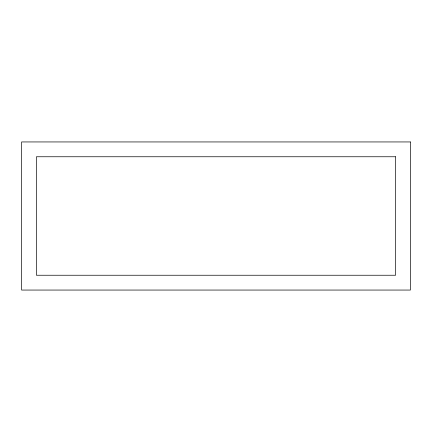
<?xml version="1.0" encoding="UTF-8"?>
<svg xmlns="http://www.w3.org/2000/svg" width="432" height="432" viewBox="0 0 432 432"><rect width="100%" height="100%" fill="white"/><g stroke="black" fill="none" stroke-linecap="round" stroke-linejoin="round"><path stroke-width="0.65" d="M410.4 141.944L21.6 141.944L21.6 290.056L410.4 290.056L410.4 141.944M395.588 156.757L36.412 156.757L36.412 275.243L395.588 275.243L395.588 156.757"/></g></svg>
